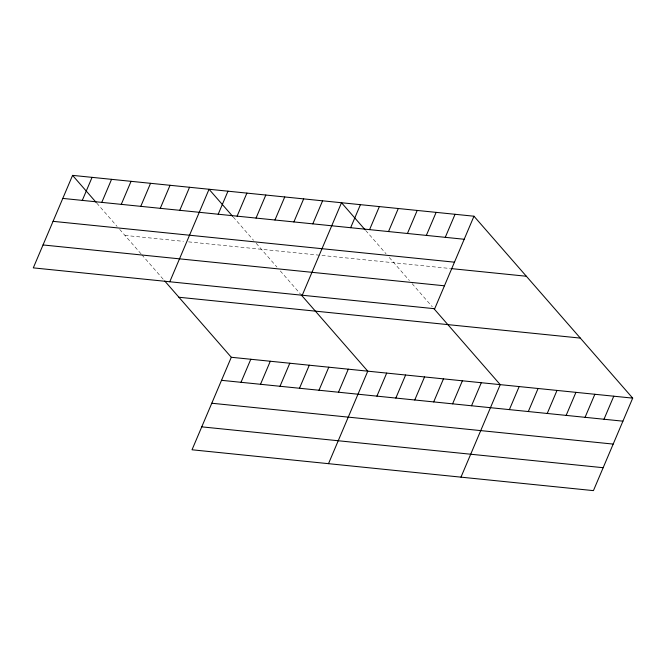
<?xml version="1.0" encoding="UTF-8"?>
<svg xmlns="http://www.w3.org/2000/svg" width="666" height="666" viewBox="0 0 666 666"><rect width="100%" height="100%" fill="white"/><g stroke="black" fill="none" stroke-linecap="round" stroke-linejoin="round"><path stroke-width="0.5" stroke-dasharray="3.33 2.5" d="M124.942 235.398L183.433 241.35M188.57 241.875L450.657 268.548M365.734 230.503L386.03 253.763M389.302 257.517L409.407 280.553M412.104 283.641L432.342 306.835M233.267 217.024L253.563 240.284M256.185 243.281L276.939 267.066M280.311 270.937L300.549 294.131M96.786 203.138L117.091 226.398M119.705 229.395L141.134 253.954M141.808 254.728L163.395 279.47"/><path stroke-width="1" d="M72.569 175.374L33.3 267.874L434.707 308.724L473.976 216.217L72.569 175.374L96.137 202.381M82.284 200.399L92.066 177.356M101.781 202.381L111.563 179.337M121.279 204.362L131.06 181.327M140.776 206.352L150.549 183.308M160.273 208.333L170.046 185.29M179.77 210.314L189.544 187.271M169.78 281.76L209.041 189.261L232.617 216.275M218.19 214.227L227.972 191.184M237.113 216.15L246.895 193.107M256.035 218.082L265.817 195.038M274.958 220.005L284.74 196.961M164.743 281.01L231.293 357.276L192.024 449.783L593.431 490.626L632.7 398.126L473.976 216.217M293.881 221.928L303.663 198.884M241.009 382.301L250.791 359.265M312.804 223.851L322.585 200.816M260.506 384.29L270.288 361.247M302.247 295.238L341.508 202.739L365.085 229.753M280.003 386.272L289.785 363.228M350.649 227.705L360.431 204.662M299.5 388.253L309.282 365.218M369.58 229.628L379.354 206.593M318.997 390.243L328.779 367.199M388.503 231.56L398.285 208.516M338.495 392.224L348.276 369.18M407.425 233.483L417.207 210.439M328.505 463.669L367.765 371.17L301.223 294.905M426.348 235.406L436.13 212.371M376.914 396.137L386.696 373.093M445.271 237.337L455.053 214.294M395.837 398.06L405.619 375.016M414.76 399.983L424.542 376.948M433.683 401.914L443.464 378.871M452.605 403.837L462.387 380.794M471.528 405.76L481.31 382.717M460.972 477.147L500.233 384.648L433.691 308.383M509.382 409.615L519.155 386.571M528.305 411.538L538.078 388.494M547.227 413.461L557.009 390.426M566.15 415.393L575.932 392.349M585.073 417.316L594.855 394.272M603.995 419.239L613.777 396.203M62.787 198.41L464.194 239.26M53.055 221.337L454.462 262.179M451.656 268.648L526.356 276.248M43.032 244.955L444.438 285.797M178.913 297.252L580.319 338.095M231.293 357.276L632.7 398.126M221.512 380.319L622.918 421.17M211.78 403.238L613.186 444.089M201.756 426.856L603.163 467.707"/></g></svg>
